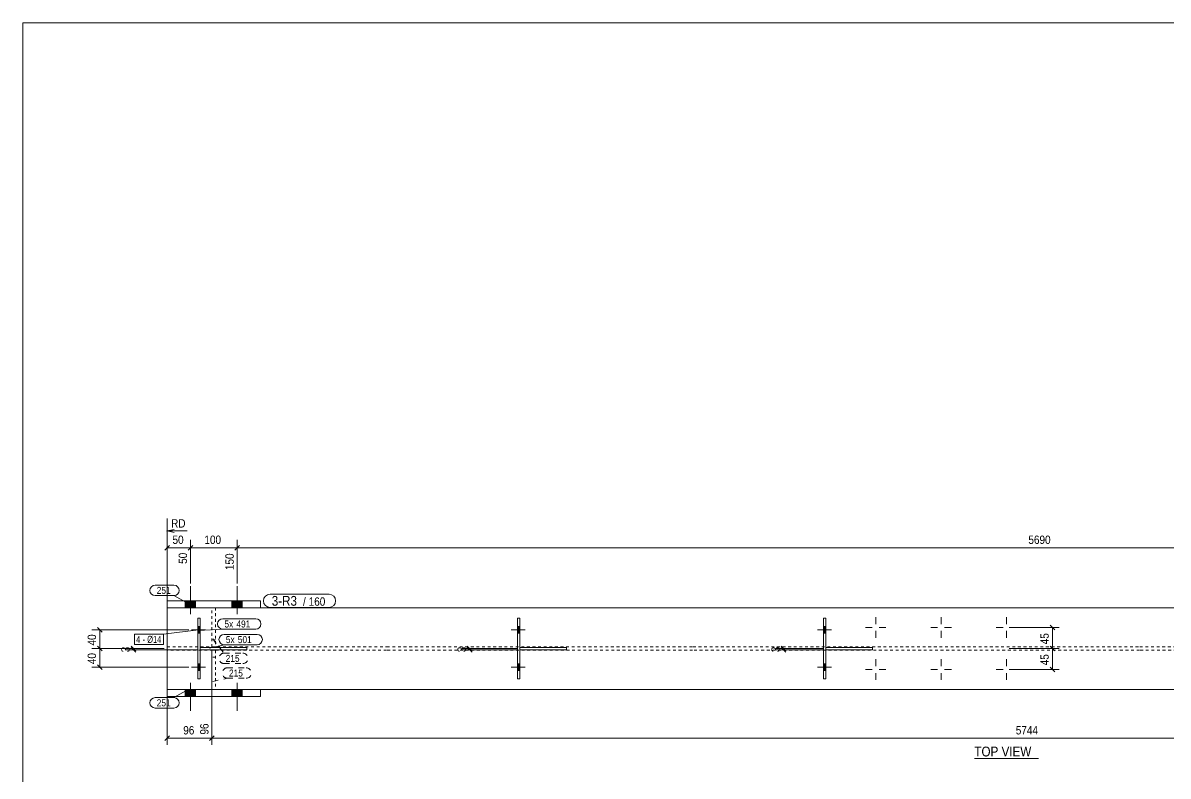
# Model space of a CAD drawing. Header units: millimetres. Extents: x 2 to 825, y 1 to 579.
# Drawn here: x 5 to 413.7, y 310.1 to 579 of the extents above; entities that cross this region are included whole.
import ezdxf

# ---------------------------------------------------------------- set-up
doc = ezdxf.new("R2010")
doc.units = ezdxf.units.MM
for name, pattern in [('XKITLINE00', [0]), ('XKITLINE01', [4, 1, -1, 1, -1]), ('XKITLINE02', [4, 2, -2])]:
    doc.linetypes.add(name, pattern=pattern)
for name, color, linetype, lineweight in [('Bolt', 3, 'Continuous', 0), ('BoltMark', 7, 'Continuous', 0), ('Dimensions', 7, 'Continuous', 0), ('DrawingSheet', 5, 'Continuous', 0), ('OtherObjectType', 7, 'Continuous', 0), ('Part', 2, 'Continuous', 0), ('PartMark', 7, 'Continuous', 0)]:
    doc.layers.add(name, color=color, linetype=linetype, lineweight=lineweight)
doc.styles.add('ARIAL', font='ARIAL.TTF')
doc.styles.add('ARIAL_NARROW', font='ARIALN.TTF')

# ---------------------------------------------------------------- blocks, each defined once
blk = doc.blocks.new('*A28')
at = {"layer": 'Bolt', "color": 3, "linetype": 'XKITLINE00', "lineweight": 0}
for p, q in [((309.35, 366.8), (309.35, 364.36)), ((332.68, 366.8), (332.68, 364.36)), ((356.02, 366.8), (356.02, 364.36)), ((305.68, 363.13), (308.13, 363.13)), ((309.35, 359.47), (309.35, 361.91)), ((313.02, 363.13), (310.58, 363.13)), ((329.02, 363.13), (331.46, 363.13)), ((332.68, 359.47), (332.68, 361.91)), ((336.35, 363.13), (333.91, 363.13)), ((352.35, 363.13), (354.79, 363.13)), ((356.02, 359.47), (356.02, 361.91)), ((359.68, 363.13), (357.24, 363.13)), ((309.35, 351.8), (309.35, 349.36)), ((332.68, 351.8), (332.68, 349.36)), ((356.02, 351.8), (356.02, 349.36)), ((305.68, 348.13), (308.13, 348.13)), ((313.02, 348.13), (310.58, 348.13)), ((329.02, 348.13), (331.46, 348.13)), ((336.35, 348.13), (333.91, 348.13)), ((352.35, 348.13), (354.79, 348.13)), ((359.68, 348.13), (357.24, 348.13)), ((309.35, 344.47), (309.35, 346.91)), ((332.68, 344.47), (332.68, 346.91)), ((356.02, 344.47), (356.02, 346.91))]:
    blk.add_line(p, q, dxfattribs=at)
blk = doc.blocks.new('*A31')
at = {"layer": 'Bolt'}
for points in [[(290.75, 363.47), (291.58, 363.47), (291.58, 361.13), (290.75, 361.13)], [(290.75, 363.47), (291.58, 363.47), (291.58, 361.13), (290.75, 361.13)], [(290.75, 350.13), (291.58, 350.13), (291.58, 347.8), (290.75, 347.8)], [(290.75, 350.13), (291.58, 350.13), (291.58, 347.8), (290.75, 347.8)]]:
    blk.add_hatch(color=3, dxfattribs=at).paths.add_polyline_path(points, flags=17)
at = {"layer": 'Bolt', "color": 3, "linetype": 'XKITLINE00', "lineweight": 0}
for p, q in [((293.52, 362.3), (288.52, 362.3)), ((293.52, 362.3), (288.52, 362.3)), ((291.58, 363.47), (290.75, 363.47)), ((291.58, 363.47), (290.75, 363.47)), ((291.58, 361.13), (290.75, 361.13)), ((291.58, 361.13), (290.75, 361.13)), ((293.52, 348.97), (288.52, 348.97)), ((293.52, 348.97), (288.52, 348.97)), ((291.58, 350.13), (290.75, 350.13)), ((291.58, 350.13), (290.75, 350.13)), ((291.58, 347.8), (290.75, 347.8)), ((291.58, 347.8), (290.75, 347.8))]:
    blk.add_line(p, q, dxfattribs=at)
blk = doc.blocks.new('*A32')
at = {"layer": 'Bolt'}
for points in [[(181.52, 363.47), (182.35, 363.47), (182.35, 361.13), (181.52, 361.13)], [(181.52, 363.47), (182.35, 363.47), (182.35, 361.13), (181.52, 361.13)], [(181.52, 350.13), (182.35, 350.13), (182.35, 347.8), (181.52, 347.8)], [(181.52, 350.13), (182.35, 350.13), (182.35, 347.8), (181.52, 347.8)]]:
    blk.add_hatch(color=3, dxfattribs=at).paths.add_polyline_path(points, flags=17)
at = {"layer": 'Bolt', "color": 3, "linetype": 'XKITLINE00', "lineweight": 0}
for p, q in [((184.28, 362.3), (179.28, 362.3)), ((184.28, 362.3), (179.28, 362.3)), ((182.35, 363.47), (181.52, 363.47)), ((182.35, 363.47), (181.52, 363.47)), ((182.35, 361.13), (181.52, 361.13)), ((182.35, 361.13), (181.52, 361.13)), ((184.28, 348.97), (179.28, 348.97)), ((184.28, 348.97), (179.28, 348.97)), ((182.35, 350.13), (181.52, 350.13)), ((182.35, 350.13), (181.52, 350.13)), ((182.35, 347.8), (181.52, 347.8)), ((182.35, 347.8), (181.52, 347.8))]:
    blk.add_line(p, q, dxfattribs=at)
blk = doc.blocks.new('*A33')
at = {"layer": 'Bolt'}
for points in [[(67.42, 363.47), (68.25, 363.47), (68.25, 361.13), (67.42, 361.13)], [(67.42, 363.47), (68.25, 363.47), (68.25, 361.13), (67.42, 361.13)], [(67.42, 350.13), (68.25, 350.13), (68.25, 347.8), (67.42, 347.8)], [(67.42, 350.13), (68.25, 350.13), (68.25, 347.8), (67.42, 347.8)]]:
    blk.add_hatch(color=3, dxfattribs=at).paths.add_polyline_path(points, flags=17)
at = {"layer": 'Bolt', "color": 3, "linetype": 'XKITLINE00', "lineweight": 0}
for p, q in [((70.18, 362.3), (65.18, 362.3)), ((70.18, 362.3), (65.18, 362.3)), ((68.25, 363.47), (67.42, 363.47)), ((68.25, 363.47), (67.42, 363.47)), ((68.25, 361.13), (67.42, 361.13)), ((68.25, 361.13), (67.42, 361.13)), ((70.18, 348.97), (65.18, 348.97)), ((70.18, 348.97), (65.18, 348.97)), ((68.25, 350.13), (67.42, 350.13)), ((68.25, 350.13), (67.42, 350.13)), ((68.25, 347.8), (67.42, 347.8)), ((68.25, 347.8), (67.42, 347.8))]:
    blk.add_line(p, q, dxfattribs=at)
blk = doc.blocks.new('*A35')
at = {"layer": 'Bolt'}
for points in [[(66.62, 341.05), (66.62, 338.55), (62.95, 338.55), (62.95, 341.05)], [(66.62, 341.05), (66.62, 338.55), (62.95, 338.55), (62.95, 341.05)], [(66.62, 341.05), (66.62, 338.55), (62.95, 338.55), (62.95, 341.05)], [(66.62, 341.05), (66.62, 338.55), (62.95, 338.55), (62.95, 341.05)], [(83.28, 341.05), (83.28, 338.55), (79.62, 338.55), (79.62, 341.05)], [(83.28, 341.05), (83.28, 338.55), (79.62, 338.55), (79.62, 341.05)], [(83.28, 341.05), (83.28, 338.55), (79.62, 338.55), (79.62, 341.05)], [(83.28, 341.05), (83.28, 338.55), (79.62, 338.55), (79.62, 341.05)]]:
    blk.add_hatch(color=3, dxfattribs=at).paths.add_polyline_path(points, flags=17)
at = {"layer": 'Bolt', "color": 3, "linetype": 'XKITLINE00', "lineweight": 0}
for p, q in [((64.78, 343.38), (64.78, 333.38)), ((64.78, 343.38), (64.78, 333.38)), ((64.78, 343.38), (64.78, 333.38)), ((64.78, 343.38), (64.78, 333.38)), ((81.45, 343.38), (81.45, 333.38)), ((81.45, 343.38), (81.45, 333.38)), ((81.45, 343.38), (81.45, 333.38)), ((81.45, 343.38), (81.45, 333.38)), ((62.95, 341.05), (62.95, 338.55)), ((62.95, 341.05), (62.95, 338.55)), ((62.95, 341.05), (62.95, 338.55)), ((62.95, 341.05), (62.95, 338.55)), ((66.62, 341.05), (66.62, 338.55)), ((66.62, 341.05), (66.62, 338.55)), ((66.62, 341.05), (66.62, 338.55)), ((66.62, 341.05), (66.62, 338.55)), ((79.62, 341.05), (79.62, 338.55)), ((79.62, 341.05), (79.62, 338.55)), ((79.62, 341.05), (79.62, 338.55)), ((79.62, 341.05), (79.62, 338.55)), ((83.28, 341.05), (83.28, 338.55)), ((83.28, 341.05), (83.28, 338.55)), ((83.28, 341.05), (83.28, 338.55)), ((83.28, 341.05), (83.28, 338.55))]:
    blk.add_line(p, q, dxfattribs=at)
blk = doc.blocks.new('*A36')
at = {"layer": 'Bolt'}
for points in [[(66.62, 372.72), (66.62, 370.22), (62.95, 370.22), (62.95, 372.72)], [(66.62, 372.72), (66.62, 370.22), (62.95, 370.22), (62.95, 372.72)], [(66.62, 372.72), (66.62, 370.22), (62.95, 370.22), (62.95, 372.72)], [(66.62, 372.72), (66.62, 370.22), (62.95, 370.22), (62.95, 372.72)], [(83.28, 372.72), (83.28, 370.22), (79.62, 370.22), (79.62, 372.72)], [(83.28, 372.72), (83.28, 370.22), (79.62, 370.22), (79.62, 372.72)], [(83.28, 372.72), (83.28, 370.22), (79.62, 370.22), (79.62, 372.72)], [(83.28, 372.72), (83.28, 370.22), (79.62, 370.22), (79.62, 372.72)]]:
    blk.add_hatch(color=3, dxfattribs=at).paths.add_polyline_path(points, flags=17)
at = {"layer": 'Bolt', "color": 3, "linetype": 'XKITLINE00', "lineweight": 0}
for p, q in [((64.78, 367.88), (64.78, 377.88)), ((64.78, 367.88), (64.78, 377.88)), ((64.78, 367.88), (64.78, 377.88)), ((64.78, 367.88), (64.78, 377.88)), ((81.45, 367.88), (81.45, 377.88)), ((81.45, 367.88), (81.45, 377.88)), ((81.45, 367.88), (81.45, 377.88)), ((81.45, 367.88), (81.45, 377.88)), ((62.95, 370.22), (62.95, 372.72)), ((62.95, 370.22), (62.95, 372.72)), ((62.95, 370.22), (62.95, 372.72)), ((62.95, 370.22), (62.95, 372.72)), ((66.62, 370.22), (66.62, 372.72)), ((66.62, 370.22), (66.62, 372.72)), ((66.62, 370.22), (66.62, 372.72)), ((66.62, 370.22), (66.62, 372.72)), ((79.62, 370.22), (79.62, 372.72)), ((79.62, 370.22), (79.62, 372.72)), ((79.62, 370.22), (79.62, 372.72)), ((79.62, 370.22), (79.62, 372.72)), ((83.28, 370.22), (83.28, 372.72)), ((83.28, 370.22), (83.28, 372.72)), ((83.28, 370.22), (83.28, 372.72)), ((83.28, 370.22), (83.28, 372.72))]:
    blk.add_line(p, q, dxfattribs=at)
blk = doc.blocks.new('*A37')
at = {"layer": 'Part', "color": 2, "linetype": 'XKITLINE00', "lineweight": 0}
for p, q in [((134.78, 370.22), (56.45, 370.22)), ((56.45, 341.05), (56.45, 370.22)), ((244.02, 370.22), (134.88, 370.22)), ((403.52, 370.22), (244.12, 370.22)), ((512.75, 370.22), (403.62, 370.22)), ((56.45, 341.05), (134.78, 341.05)), ((134.88, 341.05), (244.02, 341.05)), ((244.12, 341.05), (403.52, 341.05)), ((403.62, 341.05), (512.75, 341.05))]:
    blk.add_line(p, q, dxfattribs=at)
at = {"layer": 'Part', "color": 7, "linetype": 'XKITLINE01', "lineweight": 0}
for p, q in [((56.45, 356.22), (134.78, 356.22)), ((134.88, 356.22), (244.02, 356.22)), ((244.12, 356.22), (403.52, 356.22)), ((403.62, 356.22), (512.75, 356.22)), ((134.78, 355.05), (56.45, 355.05)), ((244.02, 355.05), (134.88, 355.05)), ((403.52, 355.05), (244.12, 355.05)), ((512.75, 355.05), (403.62, 355.05))]:
    blk.add_line(p, q, dxfattribs=at)
blk = doc.blocks.new('*A38')
at = {"layer": 'Part', "color": 7, "linetype": 'XKITLINE01', "lineweight": 0}
for p, q in [((72.45, 356.22), (72.45, 370.22)), ((72.45, 370.22), (73.78, 370.22)), ((73.78, 370.22), (73.78, 356.22)), ((73.78, 358.72), (72.45, 358.72)), ((73.78, 356.22), (72.45, 356.22))]:
    blk.add_line(p, q, dxfattribs=at)
blk = doc.blocks.new('*A39')
at = {"layer": 'Part', "color": 7, "linetype": 'XKITLINE01', "lineweight": 0}
for p, q in [((72.45, 341.05), (72.45, 355.05)), ((72.45, 355.05), (73.78, 355.05)), ((73.78, 352.55), (72.45, 352.55)), ((73.78, 355.05), (73.78, 341.05)), ((73.78, 341.05), (72.45, 341.05))]:
    blk.add_line(p, q, dxfattribs=at)
blk = doc.blocks.new('*A44')
at = {"layer": 'Part', "color": 2, "linetype": 'XKITLINE00', "lineweight": 0}
for p, q in [((290.75, 366.47), (291.58, 366.47)), ((290.75, 344.8), (290.75, 366.47)), ((291.58, 366.47), (291.58, 344.8)), ((291.58, 344.8), (290.75, 344.8))]:
    blk.add_line(p, q, dxfattribs=at)
blk = doc.blocks.new('*A45')
at = {"layer": 'Part', "color": 2, "linetype": 'XKITLINE00', "lineweight": 0}
for p, q in [((291.58, 356.05), (308.25, 356.05)), ((308.25, 355.22), (308.25, 356.05)), ((308.25, 355.22), (291.58, 355.22))]:
    blk.add_line(p, q, dxfattribs=at)
at = {"layer": 'Part', "color": 7, "linetype": 'XKITLINE01', "lineweight": 0}
blk.add_line((291.58, 355.22), (291.58, 356.05), dxfattribs=at)
blk.add_line((291.58, 355.22), (291.58, 356.05), dxfattribs=at)
blk = doc.blocks.new('*A46')
at = {"layer": 'Part', "color": 2, "linetype": 'XKITLINE00', "lineweight": 0}
for p, q in [((181.52, 366.47), (182.35, 366.47)), ((181.52, 344.8), (181.52, 366.47)), ((182.35, 366.47), (182.35, 344.8)), ((182.35, 344.8), (181.52, 344.8))]:
    blk.add_line(p, q, dxfattribs=at)
blk = doc.blocks.new('*A47')
at = {"layer": 'Part', "color": 2, "linetype": 'XKITLINE00', "lineweight": 0}
for p, q in [((182.35, 356.05), (199.02, 356.05)), ((199.02, 355.22), (199.02, 356.05)), ((199.02, 355.22), (182.35, 355.22))]:
    blk.add_line(p, q, dxfattribs=at)
at = {"layer": 'Part', "color": 7, "linetype": 'XKITLINE01', "lineweight": 0}
blk.add_line((182.35, 355.22), (182.35, 356.05), dxfattribs=at)
blk.add_line((182.35, 355.22), (182.35, 356.05), dxfattribs=at)
blk = doc.blocks.new('*A48')
at = {"layer": 'Part', "color": 2, "linetype": 'XKITLINE00', "lineweight": 0}
for p, q in [((67.42, 366.47), (68.25, 366.47)), ((67.42, 344.8), (67.42, 366.47)), ((68.25, 366.47), (68.25, 344.8)), ((68.25, 344.8), (67.42, 344.8))]:
    blk.add_line(p, q, dxfattribs=at)
blk = doc.blocks.new('*A49')
at = {"layer": 'Part', "color": 2, "linetype": 'XKITLINE00', "lineweight": 0}
for p, q in [((68.25, 356.05), (84.92, 356.05)), ((84.92, 355.22), (84.92, 356.05)), ((84.92, 355.22), (68.25, 355.22))]:
    blk.add_line(p, q, dxfattribs=at)
at = {"layer": 'Part', "color": 7, "linetype": 'XKITLINE01', "lineweight": 0}
blk.add_line((68.25, 355.22), (68.25, 356.05), dxfattribs=at)
blk.add_line((68.25, 355.22), (68.25, 356.05), dxfattribs=at)
blk = doc.blocks.new('*A51')
at = {"layer": 'Part', "color": 2, "linetype": 'XKITLINE00', "lineweight": 0}
for p, q in [((56.45, 341.05), (56.45, 338.55)), ((89.78, 341.05), (89.78, 338.55)), ((89.78, 338.55), (56.45, 338.55))]:
    blk.add_line(p, q, dxfattribs=at)
at = {"layer": 'Part', "color": 7, "linetype": 'XKITLINE01', "lineweight": 0}
blk.add_line((89.78, 341.05), (56.45, 341.05), dxfattribs=at)
blk = doc.blocks.new('*A52')
at = {"layer": 'Part', "color": 2, "linetype": 'XKITLINE00', "lineweight": 0}
for p, q in [((56.45, 372.72), (56.45, 370.22)), ((56.45, 372.72), (89.78, 372.72)), ((89.78, 372.72), (89.78, 370.22))]:
    blk.add_line(p, q, dxfattribs=at)
at = {"layer": 'Part', "color": 7, "linetype": 'XKITLINE01', "lineweight": 0}
blk.add_line((56.45, 370.22), (89.78, 370.22), dxfattribs=at)
blk = doc.blocks.new('*A58')
at = {"layer": 'DrawingSheet', "color": 5, "linetype": 'XKITLINE00', "lineweight": 0}
for p, q in [((825, 579), (5, 579)), ((5, 579), (5, 5))]:
    blk.add_line(p, q, dxfattribs=at)
blk = doc.blocks.new('*A114')
at = {"layer": 'Dimensions', "color": 7, "linetype": 'XKITLINE00', "lineweight": 0}
for p, q in [((72.45, 355.22), (72.45, 321.23)), ((73.3, 324.48), (71.6, 322.78)), ((72.45, 323.63), (655.13, 323.63))]:
    blk.add_line(p, q, dxfattribs=at)
at = {"layer": 'Dimensions', "color": 3}
blk.add_point((72.45, 323.63), dxfattribs=at)
at = {"layer": 'Dimensions', "color": 3, "style": 'ARIAL', "width": 0.85}
blk.add_text('5744', height=3, dxfattribs=at).set_placement((359.34, 324.98))
blk = doc.blocks.new('*A115')
at = {"layer": 'Dimensions', "color": 7, "linetype": 'XKITLINE00', "lineweight": 0}
for p, q in [((82.3, 392.48), (80.6, 390.78)), ((81.45, 378.88), (81.45, 394.48)), ((81.45, 391.63), (655.13, 391.63))]:
    blk.add_line(p, q, dxfattribs=at)
at = {"layer": 'Dimensions', "color": 3}
blk.add_point((81.45, 391.63), dxfattribs=at)
at = {"layer": 'Dimensions', "color": 3, "style": 'ARIAL', "width": 0.85}
blk.add_text('5690', height=3, dxfattribs=at).set_placement((363.84, 392.98))
blk = doc.blocks.new('*A118')
at = {"layer": 'Dimensions', "color": 7, "linetype": 'XKITLINE00', "lineweight": 0}
for p, q in [((357.02, 355.63), (374.85, 355.63)), ((371.6, 356.48), (373.3, 354.78)), ((372.45, 348.13), (372.45, 355.63)), ((357.02, 348.13), (374.85, 348.13)), ((371.6, 348.98), (373.3, 347.28))]:
    blk.add_line(p, q, dxfattribs=at)
at = {"layer": 'Dimensions', "color": 3}
for p in [(372.45, 355.63), (372.45, 348.13)]:
    blk.add_point(p, dxfattribs=at)
at = {"layer": 'Dimensions', "color": 3, "style": 'ARIAL', "width": 0.85}
blk.add_text('45', height=3, rotation=90.0002, dxfattribs=at).set_placement((371.1, 349.66))
blk = doc.blocks.new('*A119')
at = {"layer": 'Dimensions', "color": 7, "linetype": 'XKITLINE00', "lineweight": 0}
for p, q in [((371.6, 363.98), (373.3, 362.28)), ((357.02, 363.13), (374.85, 363.13)), ((372.45, 355.63), (372.45, 363.13)), ((357.02, 355.63), (374.85, 355.63)), ((371.6, 356.48), (373.3, 354.78))]:
    blk.add_line(p, q, dxfattribs=at)
at = {"layer": 'Dimensions', "color": 3}
for p in [(372.45, 363.13), (372.45, 355.63)]:
    blk.add_point(p, dxfattribs=at)
at = {"layer": 'Dimensions', "color": 3, "style": 'ARIAL', "width": 0.85}
blk.add_text('45', height=3, rotation=90.0002, dxfattribs=at).set_placement((371.1, 357.16))
blk = doc.blocks.new('*A120')
at = {"layer": 'Dimensions', "color": 7, "linetype": 'XKITLINE00', "lineweight": 0}
for p, q in [((55.45, 355.63), (29.6, 355.63)), ((31.6, 356.48), (33.3, 354.78)), ((32.45, 348.97), (32.45, 355.63)), ((64.18, 348.97), (29.6, 348.97)), ((31.6, 349.81), (33.3, 348.12))]:
    blk.add_line(p, q, dxfattribs=at)
at = {"layer": 'Dimensions', "color": 3}
for p in [(32.45, 355.63), (32.45, 348.97)]:
    blk.add_point(p, dxfattribs=at)
at = {"layer": 'Dimensions', "color": 3, "style": 'ARIAL', "width": 0.85}
blk.add_text('40', height=3, rotation=90.0002, dxfattribs=at).set_placement((31.1, 350.07))
blk = doc.blocks.new('*A121')
at = {"layer": 'Dimensions', "color": 7, "linetype": 'XKITLINE00', "lineweight": 0}
for p, q in [((64.18, 362.3), (29.6, 362.3)), ((31.6, 363.15), (33.3, 361.45)), ((32.45, 355.63), (32.45, 362.3)), ((55.45, 355.63), (29.6, 355.63)), ((31.6, 356.48), (33.3, 354.78))]:
    blk.add_line(p, q, dxfattribs=at)
at = {"layer": 'Dimensions', "color": 3}
for p in [(32.45, 362.3), (32.45, 355.63)]:
    blk.add_point(p, dxfattribs=at)
at = {"layer": 'Dimensions', "color": 3, "style": 'ARIAL', "width": 0.85}
blk.add_text('40', height=3, rotation=90.0002, dxfattribs=at).set_placement((31.1, 356.74))
blk = doc.blocks.new('*A125')
at = {"layer": 'Dimensions', "color": 7, "linetype": 'XKITLINE00', "lineweight": 0}
for p, q in [((290.58, 355.63), (273.6, 355.63)), ((275.6, 356.48), (277.3, 354.78)), ((275.6, 356.06), (277.3, 354.37)), ((276.45, 355.22), (276.45, 355.63)), ((290.58, 355.22), (273.6, 355.22))]:
    blk.add_line(p, q, dxfattribs=at)
at = {"layer": 'Dimensions', "color": 3}
for p in [(276.45, 355.63), (276.45, 355.22)]:
    blk.add_point(p, dxfattribs=at)
at = {"layer": 'Dimensions', "color": 3, "style": 'ARIAL', "width": 0.85}
blk.add_text('3', height=3, rotation=90.0002, dxfattribs=at).set_placement((275.1, 354.31))
blk = doc.blocks.new('*A126')
at = {"layer": 'Dimensions', "color": 7, "linetype": 'XKITLINE00', "lineweight": 0}
for p, q in [((181.35, 355.63), (161.6, 355.63)), ((163.6, 356.48), (165.3, 354.78)), ((163.6, 356.06), (165.3, 354.37)), ((164.45, 355.22), (164.45, 355.63)), ((181.35, 355.22), (161.6, 355.22))]:
    blk.add_line(p, q, dxfattribs=at)
at = {"layer": 'Dimensions', "color": 3}
for p in [(164.45, 355.63), (164.45, 355.22)]:
    blk.add_point(p, dxfattribs=at)
at = {"layer": 'Dimensions', "color": 3, "style": 'ARIAL', "width": 0.85}
blk.add_text('3', height=3, rotation=90.0002, dxfattribs=at).set_placement((163.1, 354.31))
blk = doc.blocks.new('*A127')
at = {"layer": 'Dimensions', "color": 7, "linetype": 'XKITLINE00', "lineweight": 0}
for p, q in [((55.45, 355.63), (41.6, 355.63)), ((43.6, 356.48), (45.3, 354.78)), ((43.6, 356.06), (45.3, 354.37)), ((44.45, 355.22), (44.45, 355.63)), ((67.25, 355.22), (41.6, 355.22))]:
    blk.add_line(p, q, dxfattribs=at)
at = {"layer": 'Dimensions', "color": 3}
for p in [(44.45, 355.63), (44.45, 355.22)]:
    blk.add_point(p, dxfattribs=at)
at = {"layer": 'Dimensions', "color": 3, "style": 'ARIAL', "width": 0.85}
blk.add_text('3', height=3, rotation=90.0002, dxfattribs=at).set_placement((43.1, 354.31))
blk = doc.blocks.new('*A128')
at = {"layer": 'BoltMark', "color": 7, "linetype": 'XKITLINE00', "lineweight": 0}
for p, q in [((44.83, 360.78), (55.13, 360.78)), ((44.83, 357.08), (44.83, 360.78)), ((67.68, 362.3), (55.13, 360.78)), ((55.13, 357.08), (55.13, 360.78)), ((44.83, 357.08), (55.13, 357.08))]:
    blk.add_line(p, q, dxfattribs=at)
at = {"layer": 'BoltMark', "color": 3, "style": 'ARIAL_NARROW', "width": 0.85}
for s, p in [('4', (45.43, 357.68)), ('Ø14', (49.36, 357.68)), ('-', (47.7, 357.68))]:
    blk.add_text(s, height=2.5, dxfattribs=at).set_placement(p)
blk = doc.blocks.new('*A130')
at = {"layer": 'PartMark', "color": 7, "linetype": 'XKITLINE00', "lineweight": 0}
for p, q in [((52.16, 378.26), (58.92, 378.26)), ((52.16, 374.56), (58.92, 374.56)), ((63.17, 372.17), (58.92, 374.56))]:
    blk.add_line(p, q, dxfattribs=at)
for centre, start, end in [((52.16, 376.41), 90, 270), ((58.92, 376.41), 270, 90)]:
    blk.add_arc(centre, 1.85, start, end, dxfattribs=at)
at = {"layer": 'PartMark', "color": 3, "style": 'ARIAL', "width": 0.85}
blk.add_text('251', height=2.5, dxfattribs=at).set_placement((52.76, 375.16))
blk = doc.blocks.new('*A131')
at = {"layer": 'PartMark', "color": 7, "linetype": 'XKITLINE00', "lineweight": 0}
for p, q in [((63.17, 340.5), (58.92, 338.11)), ((52.16, 338.11), (58.92, 338.11)), ((52.16, 334.41), (58.92, 334.41))]:
    blk.add_line(p, q, dxfattribs=at)
for centre, start, end in [((52.16, 336.26), 90, 270), ((58.92, 336.26), 270, 90)]:
    blk.add_arc(centre, 1.85, start, end, dxfattribs=at)
at = {"layer": 'PartMark', "color": 3, "style": 'ARIAL', "width": 0.85}
blk.add_text('251', height=2.5, dxfattribs=at).set_placement((52.76, 335.01))
blk = doc.blocks.new('*A133')
at = {"layer": 'PartMark', "color": 7, "linetype": 'XKITLINE02', "lineweight": 0}
for p, q in [((77.96, 348.75), (84.72, 348.75)), ((72.77, 343.9), (77.96, 345.05)), ((77.96, 345.05), (84.72, 345.05))]:
    blk.add_line(p, q, dxfattribs=at)
for centre, start, end in [((77.96, 346.9), 90, 270), ((84.72, 346.9), 270, 90)]:
    blk.add_arc(centre, 1.85, start, end, dxfattribs=at)
at = {"layer": 'PartMark', "color": 3, "style": 'ARIAL', "width": 0.85}
blk.add_text('215', height=2.5, dxfattribs=at).set_placement((78.56, 345.65))
blk = doc.blocks.new('*A134')
at = {"layer": 'PartMark', "color": 7, "linetype": 'XKITLINE02', "lineweight": 0}
for p, q in [((72.77, 359.06), (76.77, 353.99)), ((76.77, 353.99), (83.53, 353.99)), ((76.77, 350.29), (83.53, 350.29))]:
    blk.add_line(p, q, dxfattribs=at)
for centre, start, end in [((76.77, 352.14), 90, 270), ((83.53, 352.14), 270, 90)]:
    blk.add_arc(centre, 1.85, start, end, dxfattribs=at)
at = {"layer": 'PartMark', "color": 3, "style": 'ARIAL', "width": 0.85}
blk.add_text('215', height=2.5, dxfattribs=at).set_placement((77.37, 350.89))
blk = doc.blocks.new('*A135')
at = {"layer": 'PartMark', "color": 7, "linetype": 'XKITLINE00', "lineweight": 0}
for p, q in [((93.2, 375.02), (114.25, 375.02)), ((93.2, 370.32), (114.25, 370.32))]:
    blk.add_line(p, q, dxfattribs=at)
for centre, start, end in [((93.2, 372.67), 90, 270), ((114.25, 372.67), 270, 90)]:
    blk.add_arc(centre, 2.35, start, end, dxfattribs=at)
at = {"layer": 'PartMark', "color": 1, "style": 'ARIAL', "width": 0.85}
blk.add_text('3-R3', height=3.5, dxfattribs=at).set_placement((93.8, 370.92))
at = {"layer": 'PartMark', "color": 3, "style": 'ARIAL', "width": 0.85}
for s, p in [('/', (104.97, 370.92)), ('160', (106.98, 370.92))]:
    blk.add_text(s, height=3, dxfattribs=at).set_placement(p)
blk = doc.blocks.new('*A136')
at = {"layer": 'PartMark', "color": 7, "linetype": 'XKITLINE00', "lineweight": 0}
for p, q in [((76.83, 360.68), (88.61, 360.68)), ((71.63, 355.83), (76.83, 356.98)), ((76.83, 356.98), (88.61, 356.98))]:
    blk.add_line(p, q, dxfattribs=at)
for centre, start, end in [((76.83, 358.83), 90, 270), ((88.61, 358.83), 270, 90)]:
    blk.add_arc(centre, 1.85, start, end, dxfattribs=at)
at = {"layer": 'PartMark', "color": 3, "style": 'ARIAL', "width": 0.85}
for s, p in [('5x', (77.43, 357.58)), ('501', (81.7, 357.58))]:
    blk.add_text(s, height=2.5, dxfattribs=at).set_placement(p)
blk = doc.blocks.new('*A137')
at = {"layer": 'PartMark', "color": 7, "linetype": 'XKITLINE00', "lineweight": 0}
for p, q in [((76.33, 366.26), (88.11, 366.26)), ((67.63, 362.08), (76.33, 362.56)), ((76.33, 362.56), (88.11, 362.56))]:
    blk.add_line(p, q, dxfattribs=at)
for centre, start, end in [((76.33, 364.41), 90, 270), ((88.11, 364.41), 270, 90)]:
    blk.add_arc(centre, 1.85, start, end, dxfattribs=at)
at = {"layer": 'PartMark', "color": 3, "style": 'ARIAL', "width": 0.85}
for s, p in [('5x', (76.93, 363.16)), ('491', (81.2, 363.16))]:
    blk.add_text(s, height=2.5, dxfattribs=at).set_placement(p)
blk = doc.blocks.new('*A138')
at = {"layer": 'OtherObjectType', "color": 7, "linetype": 'XKITLINE00', "lineweight": 0}
blk.add_line((344.56, 316.38), (367.39, 316.38), dxfattribs=at)
at = {"layer": 'OtherObjectType', "color": 7, "style": 'ARIAL', "width": 0.85}
blk.add_text('TOP VIEW', height=3.5, dxfattribs=at).set_placement((344.56, 317.13))
blk = doc.blocks.new('*A139')
at = {"layer": 'Dimensions', "color": 7, "linetype": 'XKITLINE00', "lineweight": 0}
for p, q in [((72.45, 355.22), (72.45, 321.23)), ((56.45, 340.05), (56.45, 321.23)), ((57.3, 324.48), (55.6, 322.78)), ((56.45, 323.63), (72.45, 323.63)), ((73.3, 324.48), (71.6, 322.78))]:
    blk.add_line(p, q, dxfattribs=at)
at = {"layer": 'Dimensions', "color": 3}
for p in [(56.45, 323.63), (72.45, 323.63)]:
    blk.add_point(p, dxfattribs=at)
at = {"layer": 'Dimensions', "color": 3, "style": 'ARIAL', "width": 0.85}
blk.add_text('96', height=3, dxfattribs=at).set_placement((62.22, 324.98))
blk.add_text('96', height=3, rotation=90.0002, dxfattribs=at).set_placement((71.25, 324.93))
blk = doc.blocks.new('*A140')
at = {"layer": 'Dimensions', "color": 7, "linetype": 'XKITLINE00', "lineweight": 0}
for p, q in [((56.45, 371.22), (56.45, 402.13)), ((58.95, 398.13), (56.45, 397.63)), ((58.95, 397.13), (56.45, 397.63)), ((63.67, 397.63), (56.45, 397.63)), ((57.3, 392.48), (55.6, 390.78)), ((56.45, 371.22), (56.45, 394.48)), ((65.63, 392.48), (63.93, 390.78)), ((64.78, 378.88), (64.78, 394.48)), ((56.45, 391.63), (64.78, 391.63))]:
    blk.add_line(p, q, dxfattribs=at)
at = {"layer": 'Dimensions', "color": 7}
blk.add_point((56.45, 397.63), dxfattribs=at)
at = {"layer": 'Dimensions', "color": 3}
for p in [(56.45, 391.63), (64.78, 391.63)]:
    blk.add_point(p, dxfattribs=at)
at = {"layer": 'Dimensions', "color": 3, "style": 'ARIAL', "width": 0.85}
for s, p in [('RD', (57.89, 398.83)), ('50', (58.39, 392.98))]:
    blk.add_text(s, height=3, dxfattribs=at).set_placement(p)
blk.add_text('50', height=3, rotation=90.0002, dxfattribs=at).set_placement((63.58, 385.88))
blk = doc.blocks.new('*A141')
at = {"layer": 'Dimensions', "color": 7, "linetype": 'XKITLINE00', "lineweight": 0}
for p, q in [((65.63, 392.48), (63.93, 390.78)), ((64.78, 378.88), (64.78, 394.48)), ((82.3, 392.48), (80.6, 390.78)), ((81.45, 378.88), (81.45, 394.48)), ((64.78, 391.63), (81.45, 391.63))]:
    blk.add_line(p, q, dxfattribs=at)
at = {"layer": 'Dimensions', "color": 3}
for p in [(64.78, 391.63), (81.45, 391.63)]:
    blk.add_point(p, dxfattribs=at)
at = {"layer": 'Dimensions', "color": 3, "style": 'ARIAL', "width": 0.85}
blk.add_text('100', height=3, dxfattribs=at).set_placement((69.78, 392.98))
blk.add_text('150', height=3, rotation=90.0002, dxfattribs=at).set_placement((80.25, 383.66))

msp = doc.modelspace()

# ---------------------------------------------------------------- block references
at = {"lineweight": 0}
for name in ['*A58', '*A140', '*A141', '*A115', '*A130', '*A36', '*A52', '*A135', '*A38', '*A48', '*A137', '*A46', '*A44', '*A28', '*A119', '*A121', '*A128', '*A33', '*A136', '*A32', '*A31', '*A120', '*A127', '*A49', '*A134', '*A126', '*A47', '*A125', '*A45', '*A118', '*A139', '*A114', '*A39', '*A133', '*A35', '*A131', '*A51', '*A138']:
    msp.add_blockref(name, (0, 0), dxfattribs=at)
at = {"layer": 'Part', "lineweight": 0}
msp.add_blockref('*A37', (0, 0), dxfattribs=at)

doc.saveas('drawing.dxf')
